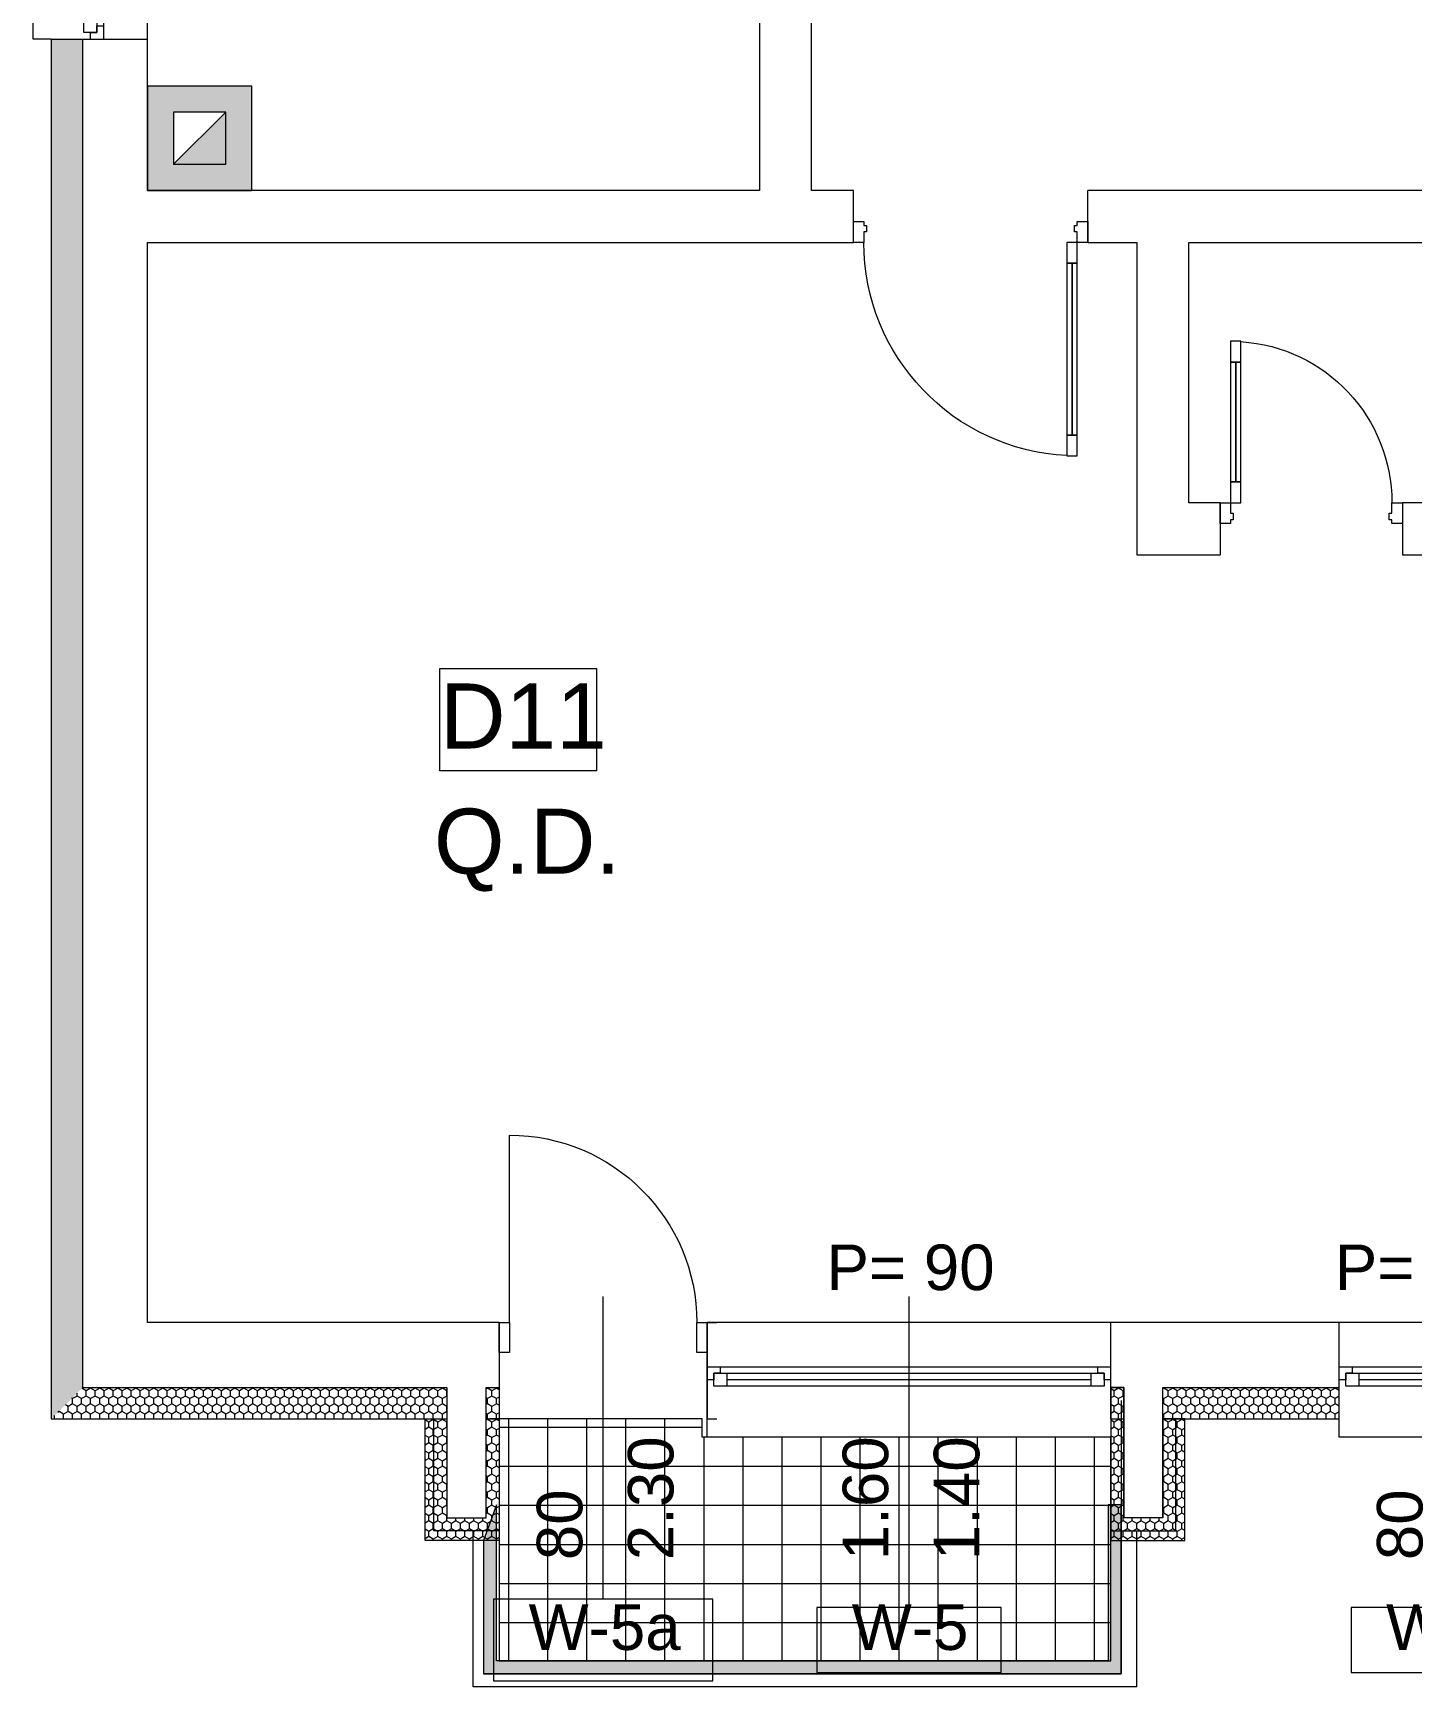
# Model space of a CAD drawing. Header units: feet. Extents: x 2791058 to 2855058, y -67651 to -26651.
# Drawn here: x 2821226 to 2826523, y -56623 to -50268 of the extents above; entities that cross this region are included whole.
import ezdxf
from ezdxf.enums import TextEntityAlignment as Align

# ---------------------------------------------------------------- set-up
doc = ezdxf.new("R2010")
doc.units = ezdxf.units.FT
doc.header["$MEASUREMENT"] = 0
doc.layers.add('0_muret e jashtme', color=7, linetype='Continuous')
for name, color, linetype, lineweight in [('0_muret e jashtme_Pen_No__1', 7, 'Continuous', 0), ('ARCHICAD Door Markers_Pen_No__20', 1, 'Continuous', 0), ('ARCHICAD Door Markers_Pen_No__60', 230, 'Continuous', 0), ('ARCHICAD Doors_Pen_No__1', 7, 'Continuous', 0), ('ARCHICAD Doors_Pen_No__20', 1, 'Continuous', 0), ('ARCHICAD Doors_Pen_No__60', 230, 'Continuous', 0), ('ARCHICAD Window Markers_Pen_No__20', 1, 'Continuous', 0), ('ARCHICAD Windows_Pen_No__20', 1, 'Continuous', 0), ('Shell - Roof_Pen_No__21', 7, 'Continuous', 0), ('Structural - Bearing_Pen_No__1', 7, 'Continuous', 0), ('Text blocks_Pen_No__1', 7, 'Continuous', 0), ('Text blocks_Pen_No__2', 8, 'Continuous', 0)]:
    doc.layers.add(name, color=color, linetype=linetype, lineweight=lineweight)
for name, color, linetype, lineweight, true_color in [('0_muret e jashtme_Pen_No__14', 7, 'Continuous', 0, 0xbd8b17), ('Structural - Bearing_Pen_No__102', 7, 'Continuous', 0, 0xcccccc), ('Structural - Bearing_Pen_No__61', 7, 'Continuous', 0, 0x6a6a6a)]:
    doc.layers.add(name, color=color, linetype=linetype, lineweight=lineweight, true_color=true_color)
doc.styles.add('GENERATED_STYLE_1', font='arial.ttf')
pattern_1 = [(90, (2247653.822, -76474.967), (-34.6410162, 0), [20, -40]), (90, (2247636.502, -76444.967), (-34.6410162, 0), [20, -40]), (150, (2247653.822, -76454.967), (17.320508, 30), [20, -40]), (150, (2247619.18, -76454.967), (17.320508, 30), [20, -40]), (210, (2247653.822, -76474.967), (-17.320508, 30), [20, -40]), (210, (2247619.18, -76474.967), (-17.320508, 30), [20, -40])]

# ---------------------------------------------------------------- blocks, each defined once
blk = doc.blocks.new('Storefront 22_2')
at = {"layer": 'ARCHICAD Doors_Pen_No__60', "color": 230, "linetype": 'Continuous', "lineweight": 0}
for p, q in [((420, 840), (420, 920)), ((420, 920), (460, 920)), ((460, 920), (460, 840)), ((420, 840), (440, 840)), ((420, 80), (420, 840)), ((460, 840), (420, 840)), ((440, 840), (460, 840)), ((440, 80), (440, 840)), ((440, 840), (440, 80)), ((440, 840), (440, 80)), ((460, 840), (460, 80)), ((440, 80), (420, 80)), ((420, 0), (420, 80)), ((420, 80), (460, 80)), ((460, 80), (440, 80)), ((460, 80), (460, 0)), ((-500, 0), (-500, -80)), ((-460, 0), (-500, 0)), ((-500, 0), (-500, -80)), ((-500, 0), (-500, -80)), ((-460, -40), (-460, 0)), ((460, 0), (420, 0)), ((460, 0), (460, -40)), ((500, 0), (460, 0)), ((500, -80), (500, 0)), ((500, 0), (500, -80)), ((500, 0), (500, -80)), ((-450, -40), (-460, -40)), ((-450, -65.4), (-450, -40)), ((460, -40), (450, -40)), ((450, -40), (450, -65.4)), ((-500, -80), (-460, -80)), ((-500, -80), (-500, -250)), ((-460, -80), (-460, -65.4)), ((-460, -65.4), (-450, -65.4)), ((450, -65.4), (460, -65.4)), ((460, -65.4), (460, -80)), ((460, -80), (500, -80)), ((500, -80), (500, -250))]:
    blk.add_line(p, q, dxfattribs=at)
blk.add_arc((460, 0), 920, 92.49191, 180, dxfattribs=at)
blk = doc.blocks.new('D Marker 22_2')
at = {"layer": 'ARCHICAD Door Markers_Pen_No__60', "color": 230, "linetype": 'Continuous', "lineweight": 0}
for p, q in [((327.2, 1157.1), (-327.2, 1157.1)), ((-327.2, 1157.1), (-327.2, 842.9)), ((327.2, 842.9), (327.2, 1157.1)), ((-327.2, 842.9), (327.2, 842.9)), ((0, 842.9), (0, -550))]:
    blk.add_line(p, q, dxfattribs=at)
at = {"layer": 'ARCHICAD Door Markers_Pen_No__60', "color": 230, "lineweight": 0, "style": 'GENERATED_STYLE_1'}
blk.add_attdef('AC_MarkerText_1', text='', height=175, dxfattribs=at).set_placement((-192.8, 912.5), align=Align.BOTTOM_LEFT)
for tag, p in [('AC_MarkerText_3', (-322.5, 657.1)), ('A', (27.5, 657.1))]:
    blk.add_attdef(tag, text='', height=175, rotation=270, dxfattribs=at).set_placement(p, align=Align.BOTTOM_LEFT)
blk = doc.blocks.new('Wall_21', base_point=(2827666.5, -54272.7))
at = {"layer": '0_muret e jashtme_Pen_No__1', "color": 7, "linetype": 'Continuous', "lineweight": 0}
for p, q in [((2827666.5, -49295.7), (2827746.5, -49295.7)), ((2827746.5, -49295.7), (2827916.5, -49295.7)), ((2827666.5, -50295.7), (2827746.5, -50295.7)), ((2827746.5, -50295.7), (2827916.5, -50295.7))]:
    blk.add_line(p, q, dxfattribs=at)
at = {"layer": '0_muret e jashtme_Pen_No__1', "color": 7, "linetype": 'Continuous', "lineweight": 0, "flags": 128}
for points in [[(2827666.5, -48972.7), (2827666.5, -49295.7)], [(2827916.5, -49295.7), (2827916.5, -48972.7)], [(2827666.5, -50295.7), (2827666.5, -50872.7)], [(2827916.5, -54272.7), (2827916.5, -50295.7)], [(2827666.5, -51072.7), (2827666.5, -52072.7)], [(2827666.5, -52272.7), (2827666.5, -54272.7)]]:
    blk.add_lwpolyline(points, dxfattribs=at)
at = {"layer": 'ARCHICAD Door Markers_Pen_No__60', "color": 230, "linetype": 'Continuous', "lineweight": 0}
ref = blk.add_blockref('D Marker 22_2', (2827666.5, -49795.7), dxfattribs=dict(at, rotation=90))
ref.add_attrib('A', '1.00', dxfattribs={"color": 230, "lineweight": 0, "height": 175, "rotation": 360, "style": 'GENERATED_STYLE_1'}).set_placement((2827066.5, -49711.1), align=Align.BOTTOM_LEFT)
ref.add_attrib('AC_MarkerText_1', 'D-2', dxfattribs={"color": 230, "lineweight": 0, "height": 175, "rotation": 90, "style": 'GENERATED_STYLE_1'}).set_placement((2826814, -49928.5), align=Align.BOTTOM_LEFT)
ref.add_attrib('AC_MarkerText_3', '2.10', dxfattribs={"color": 230, "lineweight": 0, "height": 175, "rotation": 360, "style": 'GENERATED_STYLE_1'}).set_placement((2827066.5, -50061.1), align=Align.BOTTOM_LEFT)
at = {"layer": 'ARCHICAD Doors_Pen_No__60', "color": 230, "linetype": 'Continuous', "lineweight": 0, "zscale": 1000, "rotation": 90}
blk.add_blockref('Storefront 22_2', (2827666.5, -49795.7), dxfattribs=at)
blk = doc.blocks.new('Storefront 22_3')
at = {"layer": 'ARCHICAD Doors_Pen_No__1', "color": 7, "linetype": 'Continuous', "lineweight": 0}
for p, q in [((370, 740), (370, 820)), ((370, 820), (410, 820)), ((410, 820), (410, 740)), ((370, 740), (390, 740)), ((370, 80), (370, 740)), ((410, 740), (370, 740)), ((390, 740), (410, 740)), ((390, 80), (390, 740)), ((390, 740), (390, 80)), ((390, 740), (390, 80)), ((410, 740), (410, 80)), ((390, 80), (370, 80)), ((370, 0), (370, 80)), ((370, 80), (410, 80)), ((410, 80), (390, 80)), ((410, 80), (410, 0)), ((-450, 0), (-450, -80)), ((-410, 0), (-450, 0)), ((-450, 0), (-450, -80)), ((-450, 0), (-450, -80)), ((-410, -40), (-410, 0)), ((410, 0), (370, 0)), ((410, 0), (410, -40)), ((450, 0), (410, 0)), ((450, -80), (450, 0)), ((450, 0), (450, -80)), ((450, 0), (450, -80)), ((-400, -40), (-410, -40)), ((-400, -65.4), (-400, -40)), ((410, -40), (400, -40)), ((400, -40), (400, -65.4)), ((-450, -80), (-410, -80)), ((-450, -80), (-450, -200)), ((-410, -80), (-410, -65.4)), ((-410, -65.4), (-400, -65.4)), ((400, -65.4), (410, -65.4)), ((410, -65.4), (410, -80)), ((410, -80), (450, -80)), ((450, -80), (450, -200))]:
    blk.add_line(p, q, dxfattribs=at)
blk.add_arc((410, 0), 820, 92.79603, 180, dxfattribs=at)
blk = doc.blocks.new('Wall_29', base_point=(2824216.5, -48722.7))
at = {"layer": '0_muret e jashtme_Pen_No__1', "color": 7, "linetype": 'Continuous', "lineweight": 0}
for p, q in [((2824016.5, -49310.4), (2824096.5, -49310.4)), ((2824096.5, -49310.4), (2824216.5, -49310.4)), ((2824016.5, -50210.4), (2824096.5, -50210.4)), ((2824096.5, -50210.4), (2824216.5, -50210.4))]:
    blk.add_line(p, q, dxfattribs=at)
at = {"layer": '0_muret e jashtme_Pen_No__1', "color": 7, "linetype": 'Continuous', "lineweight": 0, "flags": 128}
for points in [[(2824016.5, -48972.7), (2824016.5, -49310.4)], [(2824216.5, -49310.4), (2824216.5, -48972.7)], [(2824016.5, -50210.4), (2824016.5, -50872.7)], [(2824216.5, -50872.7), (2824216.5, -50210.4)]]:
    blk.add_lwpolyline(points, dxfattribs=at)
at = {"layer": 'ARCHICAD Doors_Pen_No__1', "color": 7, "linetype": 'Continuous', "lineweight": 0, "zscale": 1000, "rotation": 90}
blk.add_blockref('Storefront 22_3', (2824016.5, -49760.4), dxfattribs=at)
blk = doc.blocks.new('Wall_30', base_point=(2821666.5, -50872.7))
at = {"layer": '0_muret e jashtme_Pen_No__1', "color": 7, "linetype": 'Continuous', "lineweight": 0}
for p, q in [((2824377.8, -50992.7), (2824377.8, -50872.7)), ((2825277.8, -50992.7), (2825277.8, -50872.7)), ((2824377.8, -51072.7), (2824377.8, -50992.7)), ((2825277.8, -51072.7), (2825277.8, -50992.7))]:
    blk.add_line(p, q, dxfattribs=at)
at = {"layer": '0_muret e jashtme_Pen_No__1', "color": 7, "linetype": 'Continuous', "lineweight": 0, "flags": 128}
for points in [[(2824016.5, -50872.7), (2821666.5, -50872.7)], [(2824377.8, -50872.7), (2824216.5, -50872.7)], [(2827666.5, -50872.7), (2825277.8, -50872.7)], [(2821666.5, -51072.7), (2824377.8, -51072.7)], [(2825277.8, -51072.7), (2825466.5, -51072.7)], [(2825666.5, -51072.7), (2827666.5, -51072.7)]]:
    blk.add_lwpolyline(points, dxfattribs=at)
at = {"layer": 'ARCHICAD Doors_Pen_No__1', "color": 7, "linetype": 'Continuous', "lineweight": 0, "xscale": -1, "zscale": 1000, "rotation": 180}
blk.add_blockref('Storefront 22_3', (2824827.8, -51072.7), dxfattribs=at)
blk = doc.blocks.new('Wall_31', base_point=(2825666.5, -50872.7))
at = {"layer": '0_muret e jashtme_Pen_No__1', "color": 7, "linetype": 'Continuous', "lineweight": 0, "flags": 128}
for points in [[(2825466.5, -51072.7), (2825466.5, -52272.7)], [(2825666.5, -52072.7), (2825666.5, -51072.7)]]:
    blk.add_lwpolyline(points, dxfattribs=at)
blk = doc.blocks.new('Storefront 22_4')
at = {"layer": 'ARCHICAD Doors_Pen_No__1', "color": 7, "linetype": 'Continuous', "lineweight": 0}
for p, q in [((270, 540), (270, 620)), ((270, 620), (310, 620)), ((310, 620), (310, 540)), ((270, 540), (290, 540)), ((270, 80), (270, 540)), ((310, 540), (270, 540)), ((290, 540), (310, 540)), ((290, 80), (290, 540)), ((290, 540), (290, 80)), ((290, 540), (290, 80)), ((310, 540), (310, 80)), ((290, 80), (270, 80)), ((270, 0), (270, 80)), ((270, 80), (310, 80)), ((310, 80), (290, 80)), ((310, 80), (310, 0)), ((-350, 0), (-350, -80)), ((-310, 0), (-350, 0)), ((-350, 0), (-350, -80)), ((-350, 0), (-350, -80)), ((-310, -40), (-310, 0)), ((310, 0), (270, 0)), ((310, 0), (310, -40)), ((350, 0), (310, 0)), ((350, -80), (350, 0)), ((350, 0), (350, -80)), ((350, 0), (350, -80)), ((-300, -40), (-310, -40)), ((-300, -65.4), (-300, -40)), ((310, -40), (300, -40)), ((300, -40), (300, -65.4)), ((-350, -80), (-310, -80)), ((-350, -80), (-350, -200)), ((-310, -80), (-310, -65.4)), ((-310, -65.4), (-300, -65.4)), ((300, -65.4), (310, -65.4)), ((310, -65.4), (310, -80)), ((310, -80), (350, -80)), ((350, -80), (350, -200))]:
    blk.add_line(p, q, dxfattribs=at)
blk.add_arc((310, 0), 620, 93.69907, 180, dxfattribs=at)
blk = doc.blocks.new('Wall_32', base_point=(2825666.5, -52072.7))
at = {"layer": '0_muret e jashtme_Pen_No__1', "color": 7, "linetype": 'Continuous', "lineweight": 0}
for p, q in [((2825786.6, -52072.7), (2825786.6, -52152.7)), ((2826486.6, -52072.7), (2826486.6, -52152.7)), ((2825786.6, -52152.7), (2825786.6, -52272.7)), ((2826486.6, -52152.7), (2826486.6, -52272.7))]:
    blk.add_line(p, q, dxfattribs=at)
at = {"layer": '0_muret e jashtme_Pen_No__1', "color": 7, "linetype": 'Continuous', "lineweight": 0, "flags": 128}
for points in [[(2825786.6, -52072.7), (2825666.5, -52072.7)], [(2827666.5, -52072.7), (2826486.6, -52072.7)], [(2825466.5, -52272.7), (2825786.6, -52272.7)], [(2826486.6, -52272.7), (2827666.5, -52272.7)]]:
    blk.add_lwpolyline(points, dxfattribs=at)
at = {"layer": 'ARCHICAD Doors_Pen_No__1', "color": 7, "linetype": 'Continuous', "lineweight": 0, "xscale": -1, "zscale": 1000}
blk.add_blockref('Storefront 22_4', (2826136.6, -52072.7), dxfattribs=at)
blk = doc.blocks.new('Wall_56', base_point=(2825416.5, -55172.7))
at = {"layer": '0_muret e jashtme_Pen_No__1', "color": 7, "linetype": 'Continuous', "lineweight": 0}
for p, q in [((2825416.5, -55422.7), (2825416.5, -55542.7)), ((2825566.5, -55542.7), (2825566.5, -55422.7))]:
    blk.add_line(p, q, dxfattribs=at)
at = {"layer": '0_muret e jashtme_Pen_No__1', "color": 7, "linetype": 'Continuous', "lineweight": 0, "flags": 128}
for points in [[(2825416.5, -55542.7), (2825416.5, -55922.7)], [(2825566.5, -55922.7), (2825566.5, -55542.7)], [(2825566.5, -55922.7), (2825416.5, -55922.7)]]:
    blk.add_lwpolyline(points, dxfattribs=at)
blk = doc.blocks.new('Wall_57', base_point=(2822966.5, -55172.7))
at = {"layer": '0_muret e jashtme_Pen_No__1', "color": 7, "linetype": 'Continuous', "lineweight": 0}
for p, q in [((2822816.5, -55422.7), (2822816.5, -55542.7)), ((2822966.5, -55542.7), (2822966.5, -55422.7))]:
    blk.add_line(p, q, dxfattribs=at)
at = {"layer": '0_muret e jashtme_Pen_No__1', "color": 7, "linetype": 'Continuous', "lineweight": 0, "flags": 128}
for points in [[(2822816.5, -55542.7), (2822816.5, -55922.7)], [(2822966.5, -55922.7), (2822966.5, -55542.7)], [(2822816.5, -55922.7), (2822966.5, -55922.7)]]:
    blk.add_lwpolyline(points, dxfattribs=at)
blk = doc.blocks.new('Window 22')
at = {"layer": 'ARCHICAD Windows_Pen_No__20', "color": 1, "linetype": 'Continuous', "lineweight": 0}
for p, q in [((-400, 150), (-400, 220)), ((-400, 220), (400, 220)), ((400, 220), (400, 150)), ((-400, 150), (-400, 30)), ((400, 150), (400, 30)), ((-400, 30), (-400, 0)), ((-400, 0), (-375, 0)), ((-400, 0), (-400, -50)), ((-400, 0), (-400, -50)), ((-375, 25), (-325, 25)), ((-375, -25), (-375, 25)), ((-375, 0), (-375, -25)), ((-325, 25), (325, 25)), ((-325, 25), (-325, -25)), ((-325, 25), (325, 25)), ((-325, 0), (325, 0)), ((325, -25), (325, 25)), ((325, 25), (375, 25)), ((375, 25), (375, -25)), ((375, -25), (375, 0)), ((375, 0), (400, 0)), ((400, 30), (400, 0)), ((400, 0), (400, -50)), ((400, 0), (400, -50)), ((-350, -50), (-400, -50)), ((-400, -50), (-400, -220)), ((-375, -25), (-350, -25)), ((-325, -25), (-375, -25)), ((-350, -25), (-350, -50)), ((350, -50), (-350, -50)), ((325, -25), (-325, -25)), ((375, -25), (325, -25)), ((350, -50), (350, -25)), ((350, -25), (375, -25)), ((400, -50), (350, -50)), ((400, -50), (400, -220)), ((-400, -220), (400, -220))]:
    blk.add_line(p, q, dxfattribs=at)
blk = doc.blocks.new('W Marker 22')
at = {"layer": 'ARCHICAD Window Markers_Pen_No__20', "color": 1, "linetype": 'Continuous', "lineweight": 0}
for p, q in [((354.4, 975), (-354.4, 975)), ((-354.4, 975), (-354.4, 725)), ((354.4, 725), (354.4, 975)), ((-354.4, 725), (354.4, 725)), ((0, 725), (0, -470))]:
    blk.add_line(p, q, dxfattribs=at)
at = {"layer": 'ARCHICAD Window Markers_Pen_No__20', "color": 1, "lineweight": 0, "style": 'GENERATED_STYLE_1'}
for tag, rotation, p in [('AC_MarkerText_1', 180, (220, 1054.6)), ('AC_MarkerText_2_0', 270, (-322.5, 657.1)), ('AC_MarkerText_2_1', 270, (27.5, 657.1)), ('AC_MarkerText_4', 180, (416.8, -328))]:
    blk.add_attdef(tag, text='', height=175, rotation=rotation, dxfattribs=at).set_placement(p, align=Align.BOTTOM_LEFT)
blk = doc.blocks.new('Window 22_4')
at = {"layer": 'ARCHICAD Windows_Pen_No__20', "color": 1, "linetype": 'Continuous', "lineweight": 0}
for p, q in [((-775, 150), (-775, 220)), ((-775, 220), (775, 220)), ((775, 220), (775, 150)), ((-775, 150), (-775, 30)), ((775, 150), (775, 30)), ((-775, 30), (-775, 0)), ((-775, 0), (-750, 0)), ((-775, 0), (-775, -50)), ((-775, 0), (-775, -50)), ((-750, 25), (-700, 25)), ((-750, -25), (-750, 25)), ((-750, 0), (-750, -25)), ((-700, 25), (700, 25)), ((-700, 25), (-700, -25)), ((-700, 25), (700, 25)), ((-700, 0), (700, 0)), ((700, -25), (700, 25)), ((700, 25), (750, 25)), ((750, 25), (750, -25)), ((750, -25), (750, 0)), ((750, 0), (775, 0)), ((775, 30), (775, 0)), ((775, 0), (775, -50)), ((775, 0), (775, -50)), ((-725, -50), (-775, -50)), ((-775, -50), (-775, -220)), ((-750, -25), (-725, -25)), ((-700, -25), (-750, -25)), ((-725, -25), (-725, -50)), ((725, -50), (-725, -50)), ((700, -25), (-700, -25)), ((750, -25), (700, -25)), ((725, -50), (725, -25)), ((725, -25), (750, -25)), ((775, -50), (725, -50)), ((775, -50), (775, -220)), ((-775, -220), (775, -220))]:
    blk.add_line(p, q, dxfattribs=at)
blk = doc.blocks.new('Door 22')
at = {"layer": 'ARCHICAD Doors_Pen_No__20', "color": 1, "linetype": 'Continuous', "lineweight": 0}
for p, q in [((360, 0), (360, 720)), ((-400, 0), (-437, 0)), ((-400, 0), (-437, 0)), ((-360, 0), (-400, 0)), ((-400, 0), (-400, -115)), ((-400, 0), (-400, -115)), ((-400, 0), (-400, -115)), ((-360, -115), (-360, 0)), ((400, 0), (360, 0)), ((360, 0), (360, -115)), ((400, -115), (400, 0)), ((400, 0), (400, -115)), ((400, 0), (400, -115)), ((400, 0), (437, 0)), ((400, 0), (437, 0)), ((-400, -115), (-360, -115)), ((-400, -115), (-400, -250)), ((-400, -115), (-400, -250)), ((360, -115), (400, -115)), ((400, -115), (400, -250)), ((400, -115), (400, -250)), ((-400, -250), (-400, -370)), ((-400, -250), (-400, -370)), ((400, -250), (400, -370)), ((400, -250), (400, -370)), ((-400, -370), (-437, -370)), ((-400, -370), (-437, -370)), ((400, -370), (437, -370)), ((400, -370), (437, -370))]:
    blk.add_line(p, q, dxfattribs=at)
blk.add_arc((360, 0), 720, 90, 180, dxfattribs=at)
blk = doc.blocks.new('D Marker 22_4')
at = {"layer": 'ARCHICAD Door Markers_Pen_No__20', "color": 1, "linetype": 'Continuous', "lineweight": 0}
for p, q in [((420.8, 1007.1), (-420.8, 1007.1)), ((-420.8, 1007.1), (-420.8, 692.9)), ((420.8, 692.9), (420.8, 1007.1)), ((-420.8, 692.9), (420.8, 692.9)), ((0, 692.9), (0, -470))]:
    blk.add_line(p, q, dxfattribs=at)
at = {"layer": 'ARCHICAD Door Markers_Pen_No__20', "color": 1, "lineweight": 0, "style": 'GENERATED_STYLE_1'}
for tag, rotation, p in [('AC_MarkerText_1', 180, (286.4, 1054.6)), ('AC_MarkerText_3', 270, (-322.5, 657)), ('AC_MarkerText_2', 270, (27.5, 657.1))]:
    blk.add_attdef(tag, text='', height=175, rotation=rotation, dxfattribs=at).set_placement(p, align=Align.BOTTOM_LEFT)

msp = doc.modelspace()

# ---------------------------------------------------------------- hatches: boundary and pattern name
at = {"layer": '0_muret e jashtme_Pen_No__14', "linetype": 'Continuous', "lineweight": 0, "true_color": 0xbd8b17}
h = msp.add_hatch(dxfattribs=at)
h.set_pattern_fill('STYROFOAM_SM_INSULATION', color=42, style=0, pattern_type=2)
h.set_pattern_definition([(90, (2247653.822, -76424.967), (-34.6410162, 0), [20, -40]), (90, (2247636.502, -76394.967), (-34.6410162, 0), [20, -40]), (150, (2247653.822, -76404.967), (17.320508, 30), [20, -40]), (150, (2247619.18, -76404.967), (17.320508, 30), [20, -40]), (210, (2247653.822, -76424.967), (-17.320508, 30), [20, -40]), (210, (2247619.18, -76424.967), (-17.320508, 30), [20, -40])])
h.paths.add_polyline_path([(2821296.457, -55592.699), (2821416.457, -55472.699), (2821416.457, -50291.228), (2821296.457, -50291.228)])
h = msp.add_hatch(dxfattribs=at)
h.set_pattern_fill('STYROFOAM_SM_INSULATION', color=42, style=0, pattern_type=2)
h.set_pattern_definition(pattern_1)
h.paths.add_polyline_path([(2822816.457, -55472.699), (2821416.457, -55472.699), (2821296.457, -55592.699), (2822816.457, -55592.699)])
h = msp.add_hatch(dxfattribs=at)
h.set_pattern_fill('STYROFOAM_SM_INSULATION', color=42, style=0, pattern_type=2)
h.set_pattern_definition(pattern_1)
h.paths.add_polyline_path([(2822816.457, -55592.699), (2822816.457, -55972.699), (2822966.457, -55972.699), (2822966.457, -55472.699), (2823016.457, -55472.699), (2823016.457, -56059.853), (2822732.229, -56059.853), (2822732.229, -55592.699)])
h = msp.add_hatch(dxfattribs=at)
h.set_pattern_fill('STYROFOAM_SM_INSULATION', color=42, style=0, pattern_type=2)
h.set_pattern_definition(pattern_1)
h.paths.add_polyline_path([(2822816.457, -55592.699), (2822816.457, -55972.699), (2822966.457, -55972.699), (2822966.457, -55472.699), (2823016.457, -55472.699), (2823016.457, -56022.699), (2822766.457, -56022.699), (2822766.457, -55592.699)])
h = msp.add_hatch(dxfattribs=at)
h.set_pattern_fill('STYROFOAM_SM_INSULATION', color=42, style=0, pattern_type=2)
h.set_pattern_definition(pattern_1)
h.paths.add_polyline_path([(2822966.457, -55472.699), (2822966.457, -55592.699), (2823016.457, -55592.699), (2823016.457, -55472.699)])
h = msp.add_hatch(dxfattribs=at)
h.set_pattern_fill('STYROFOAM_SM_INSULATION', color=42, style=0, pattern_type=2)
h.set_pattern_definition(pattern_1)
h.paths.add_polyline_path([(2825566.457, -55592.699), (2825566.457, -55972.699), (2825416.457, -55972.699), (2825416.457, -55472.699), (2825366.457, -55472.699), (2825366.457, -56022.699), (2825616.457, -56022.699), (2825616.457, -55592.699)])
h = msp.add_hatch(dxfattribs=at)
h.set_pattern_fill('STYROFOAM_SM_INSULATION', color=42, style=0, pattern_type=2)
h.set_pattern_definition(pattern_1)
h.paths.add_polyline_path([(2825566.457, -55592.699), (2825566.457, -55972.699), (2825416.457, -55972.699), (2825416.457, -55472.699), (2825366.457, -55472.699), (2825366.457, -56059.853), (2825650.685, -56059.853), (2825650.685, -55592.699)])
h = msp.add_hatch(dxfattribs=at)
h.set_pattern_fill('STYROFOAM_SM_INSULATION', color=42, style=0, pattern_type=2)
h.set_pattern_definition(pattern_1)
h.paths.add_polyline_path([(2825366.457, -55472.699), (2825366.457, -55592.699), (2825416.457, -55592.699), (2825416.457, -55472.699)])
h = msp.add_hatch(dxfattribs=at)
h.set_pattern_fill('STYROFOAM_SM_INSULATION', color=42, style=0, pattern_type=2)
h.set_pattern_definition(pattern_1)
h.paths.add_polyline_path([(2826244.099, -55472.699), (2825566.457, -55472.699), (2825566.457, -55592.699), (2826244.099, -55592.699)])
at = {"layer": 'Structural - Bearing_Pen_No__1', "linetype": 'Continuous', "lineweight": 0}
h = msp.add_hatch(color=9, dxfattribs=at)
h.paths.add_polyline_path([(2822066.457, -50472.699), (2821666.457, -50472.699), (2821666.457, -50872.699), (2822066.457, -50872.699)])
h.paths.add_polyline_path([(2821766.457, -50772.699), (2821966.457, -50772.699), (2821966.457, -50572.699), (2821766.457, -50572.699)], flags=0)
msp.add_hatch(color=8, dxfattribs=at).paths.add_polyline_path([(2821766.457, -50772.699), (2821966.457, -50772.699), (2821966.457, -50572.699)])
at = {"layer": 'Structural - Bearing_Pen_No__102', "linetype": 'Continuous', "lineweight": 0, "true_color": 0xcccccc}
h = msp.add_hatch(dxfattribs=at)
h.set_pattern_fill('GRID_15X15', color=254, style=0, pattern_type=2)
h.set_pattern_definition([(0, (2247653.82, -76474.97), (0, 150), []), (90, (2247653.82, -76474.97), (-150, 0), [])])
h.paths.add_polyline_path([(2823016.457, -56522.699), (2825366.457, -56522.699), (2825366.457, -55922.699), (2825366.457, -55662.699), (2823796.457, -55662.699), (2823796.457, -55592.699), (2823016.457, -55592.699), (2823016.457, -56022.699)])
at = {"layer": 'Structural - Bearing_Pen_No__61', "linetype": 'Continuous', "lineweight": 0, "true_color": 0x6a6a6a}
msp.add_hatch(color=251, dxfattribs=at).paths.add_polyline_path([(2825407.011, -56572.699), (2825407.011, -55922.699), (2825357.011, -55922.699), (2825357.011, -56522.699), (2823007.011, -56522.699), (2823007.011, -55922.699), (2822957.349, -56059.853), (2822957.349, -56572.699)])

# ---------------------------------------------------------------- linework, layer by layer
at = {"layer": '0_muret e jashtme_Pen_No__1', "color": 7, "linetype": 'Continuous', "lineweight": 0}
for p, q in [((2821296.457, -50291.229), (2821416.457, -50291.229)), ((2821416.457, -50291.228), (2821416.457, -55476.978)), ((2821416.457, -50291.229), (2821446.457, -50291.229)), ((2821446.457, -50291.229), (2821496.457, -50291.229)), ((2821496.457, -50291.229), (2821666.457, -50291.229)), ((2823016.457, -55222.699), (2822979.457, -55222.699)), ((2823016.457, -55222.699), (2823016.457, -55337.699)), ((2825366.457, -55392.699), (2825366.457, -55222.699)), ((2826244.099, -55392.699), (2826244.099, -55222.699)), ((2823016.457, -55337.699), (2823016.457, -55472.699)), ((2825366.457, -55442.699), (2825366.457, -55392.699)), ((2826244.099, -55442.699), (2826244.099, -55392.699)), ((2821416.457, -55472.699), (2822816.457, -55472.699)), ((2822816.457, -55472.699), (2822816.457, -55592.699)), ((2822966.457, -55592.699), (2822966.457, -55472.699)), ((2822966.457, -55472.699), (2823016.457, -55472.699)), ((2823016.457, -55472.699), (2823016.457, -55592.699)), ((2825366.457, -55472.699), (2825366.457, -55442.699)), ((2825366.457, -55472.699), (2825416.457, -55472.699)), ((2825366.457, -55592.699), (2825366.457, -55472.699)), ((2825416.457, -55472.699), (2825416.457, -55592.699)), ((2825566.457, -55592.699), (2825566.457, -55472.699)), ((2825566.457, -55472.699), (2826244.099, -55472.699)), ((2826244.099, -55472.699), (2826244.099, -55442.699)), ((2826244.099, -55592.699), (2826244.099, -55472.699)), ((2823016.457, -55592.699), (2822979.457, -55592.699))]:
    msp.add_line(p, q, dxfattribs=at)
at = {"layer": '0_muret e jashtme_Pen_No__1', "color": 7, "linetype": 'Continuous', "lineweight": 0, "flags": 128}
for points in [[(2821296.457, -50291.228), (2821296.457, -55592.699)], [(2821666.457, -50872.699), (2821666.457, -50291.228)], [(2821666.457, -55222.699), (2821666.457, -51072.699)], [(2823016.457, -55222.699), (2821666.457, -55222.699)], [(2826244.099, -55222.699), (2825366.457, -55222.699)], [(2821296.457, -55592.699), (2822816.457, -55592.699)], [(2822966.457, -55592.699), (2823016.457, -55592.699)], [(2825366.457, -55592.699), (2825416.457, -55592.699)], [(2825566.457, -55592.699), (2826244.099, -55592.699)]]:
    msp.add_lwpolyline(points, dxfattribs=at)
for points in [[(2822816.457, -55592.699), (2822816.457, -55972.699), (2822966.457, -55972.699), (2822966.457, -55472.699), (2823016.457, -55472.699), (2823016.457, -56059.853), (2822732.229, -56059.853), (2822732.229, -55592.699)], [(2822816.457, -55592.699), (2822816.457, -55972.699), (2822966.457, -55972.699), (2822966.457, -55472.699), (2823016.457, -55472.699), (2823016.457, -56022.699), (2822766.457, -56022.699), (2822766.457, -55592.699)], [(2825566.457, -55592.699), (2825566.457, -55972.699), (2825416.457, -55972.699), (2825416.457, -55472.699), (2825366.457, -55472.699), (2825366.457, -56022.699), (2825616.457, -56022.699), (2825616.457, -55592.699)], [(2825566.457, -55592.699), (2825566.457, -55972.699), (2825416.457, -55972.699), (2825416.457, -55472.699), (2825366.457, -55472.699), (2825366.457, -56059.853), (2825650.685, -56059.853), (2825650.685, -55592.699)]]:
    msp.add_lwpolyline(points, close=True, dxfattribs=at)
at = {"layer": 'Shell - Roof_Pen_No__21', "color": 7, "linetype": 'Continuous', "lineweight": 0}
for p, q in [((2825407.011, -55522.699), (2825407.011, -56572.699)), ((2822916.457, -56622.699), (2822916.457, -56022.699)), ((2825466.457, -56622.699), (2825466.457, -56022.699)), ((2825407.011, -56572.699), (2822957.011, -56572.699)), ((2825466.457, -56622.699), (2822916.457, -56622.699))]:
    msp.add_line(p, q, dxfattribs=at)
at = {"layer": 'Structural - Bearing_Pen_No__1', "color": 7, "linetype": 'Continuous', "lineweight": 0, "flags": 128}
for points in [[(2822066.457, -50472.699), (2821666.457, -50472.699), (2821666.457, -50872.699), (2822066.457, -50872.699)], [(2821766.457, -50772.699), (2821966.457, -50772.699), (2821966.457, -50572.699), (2821766.457, -50572.699)], [(2821766.457, -50772.699), (2821966.457, -50772.699), (2821966.457, -50572.699)], [(2823016.457, -56522.699), (2825366.457, -56522.699), (2825366.457, -55922.699), (2825366.457, -55662.699), (2823796.457, -55662.699), (2823796.457, -55592.699), (2823016.457, -55592.699), (2823016.457, -56022.699)], [(2825407.011, -56572.699), (2825407.011, -55922.699), (2825357.011, -55922.699), (2825357.011, -56522.699), (2823007.011, -56522.699), (2823007.011, -55922.699), (2822957.349, -56059.853), (2822957.349, -56572.699)]]:
    msp.add_lwpolyline(points, close=True, dxfattribs=at)
at = {"layer": 'Text blocks_Pen_No__2', "color": 8, "linetype": 'Continuous', "lineweight": 0, "flags": 128}
msp.add_lwpolyline([(2822789.347, -52710.066), (2823390.493, -52710.066), (2823390.493, -53102.924), (2822789.347, -53102.924)], close=True, dxfattribs=at)

# ---------------------------------------------------------------- block references
at = {"layer": '0_muret e jashtme', "color": 7, "lineweight": 0}
for name, p in [('Wall_29', (2824216.457, -48722.699)), ('Wall_21', (2827666.457, -54272.699)), ('Wall_30', (2821666.457, -50872.699)), ('Wall_31', (2825666.457, -50872.699)), ('Wall_32', (2825666.457, -52072.699)), ('Wall_57', (2822966.457, -55222.699)), ('Wall_56', (2825416.457, -55222.699))]:
    msp.add_blockref(name, p, dxfattribs=at)
at = {"layer": 'ARCHICAD Door Markers_Pen_No__20', "color": 1, "lineweight": 0}
ref = msp.add_blockref('D Marker 22_4', (2823416.457, -55592.699), dxfattribs=dict(at, rotation=180))
ref.add_attrib('AC_MarkerText_1', 'W-5a', dxfattribs={"color": 1, "lineweight": 0, "height": 175, "style": 'GENERATED_STYLE_1'}).set_placement((2823130.056, -56533.078), align=Align.BOTTOM_LEFT)
ref.add_attrib('AC_MarkerText_2', '80', dxfattribs={"color": 1, "lineweight": 0, "height": 175, "rotation": 90, "style": 'GENERATED_STYLE_1'}).set_placement((2823388.957, -56135.578), align=Align.BOTTOM_LEFT)
ref.add_attrib('AC_MarkerText_3', '2.30', dxfattribs={"color": 1, "lineweight": 0, "height": 175, "rotation": 90, "style": 'GENERATED_STYLE_1'}).set_placement((2823738.957, -56135.698), align=Align.BOTTOM_LEFT)
at = {"layer": 'ARCHICAD Doors_Pen_No__20', "color": 1, "linetype": 'Continuous', "lineweight": 0, "xscale": -1, "zscale": 1000}
msp.add_blockref('Door 22', (2823416.457, -55222.699), dxfattribs=at)
at = {"layer": 'ARCHICAD Window Markers_Pen_No__20', "color": 1, "lineweight": 0}
ref = msp.add_blockref('W Marker 22', (2824591.457, -55592.699), dxfattribs=dict(at, rotation=180))
ref.add_attrib('AC_MarkerText_1', 'W-5', dxfattribs={"color": 1, "lineweight": 0, "height": 175, "style": 'GENERATED_STYLE_1'}).set_placement((2824371.456, -56533.078), align=Align.BOTTOM_LEFT)
ref.add_attrib('AC_MarkerText_2', '1.60', dxfattribs={"color": 1, "lineweight": 0, "height": 175, "rotation": 90, "style": 'GENERATED_STYLE_1'}).set_placement((2824563.957, -56135.578), align=Align.BOTTOM_LEFT)
ref.add_attrib('AC_MarkerText_3', '1.40', dxfattribs={"color": 1, "lineweight": 0, "height": 175, "rotation": 90, "style": 'GENERATED_STYLE_1'}).set_placement((2824913.957, -56135.578), align=Align.BOTTOM_LEFT)
ref.add_attrib('AC_MarkerText_4', 'P= 90', dxfattribs={"color": 1, "lineweight": 0, "height": 175, "style": 'GENERATED_STYLE_1'}).set_placement((2824274.657, -55150.578), align=Align.BOTTOM_LEFT)
at = {"layer": 'ARCHICAD Window Markers_Pen_No__20', "color": 1, "linetype": 'Continuous', "lineweight": 0}
ref = msp.add_blockref('W Marker 22', (2826644.099, -55592.699), dxfattribs=dict(at, rotation=180))
ref.add_attrib('AC_MarkerText_1', 'W-6', dxfattribs={"color": 1, "lineweight": 0, "height": 175, "style": 'GENERATED_STYLE_1'}).set_placement((2826424.098, -56533.078), align=Align.BOTTOM_LEFT)
ref.add_attrib('AC_MarkerText_2', '80', dxfattribs={"color": 1, "lineweight": 0, "height": 175, "rotation": 90, "style": 'GENERATED_STYLE_1'}).set_placement((2826966.599, -56135.578), align=Align.BOTTOM_LEFT)
ref.add_attrib('AC_MarkerText_2_1', '80', dxfattribs={"color": 1, "lineweight": 0, "height": 175, "rotation": 90, "style": 'GENERATED_STYLE_1'}).set_placement((2826616.599, -56135.578), align=Align.BOTTOM_LEFT)
ref.add_attrib('AC_MarkerText_4', 'P= 1.30', dxfattribs={"color": 1, "lineweight": 0, "height": 175, "style": 'GENERATED_STYLE_1'}).set_placement((2826227.299, -55150.698), align=Align.BOTTOM_LEFT)
at = {"layer": 'ARCHICAD Windows_Pen_No__20', "color": 1, "linetype": 'Continuous', "lineweight": 0, "zscale": 1000}
for name, p, rotation in [('Window 22', (2821446.457, -49891.229), 90), ('Window 22_4', (2824591.457, -55442.699), 180), ('Window 22', (2826644.099, -55442.699), 180)]:
    msp.add_blockref(name, p, dxfattribs=dict(at, rotation=rotation))

# ---------------------------------------------------------------- texts
at = {"layer": 'Text blocks_Pen_No__1', "color": 7, "linetype": 'Continuous', "lineweight": 0, "insert": (2822766.134, -53248.167), "char_height": 250, "attachment_point": 1, "style": 'GENERATED_STYLE_1'}
msp.add_mtext('\\A1;{\\pql;\\fArial|b0|i0|c0|p34;Q.D.}', dxfattribs=at)
at = {"layer": 'Text blocks_Pen_No__2', "color": 8, "linetype": 'Continuous', "lineweight": 0, "insert": (2822789.347, -52767.209), "char_height": 250, "attachment_point": 1, "style": 'GENERATED_STYLE_1'}
msp.add_mtext('\\A1;{\\pql;\\fArial|b0|i0|c0|p34;D1\\fArial|b0|i0|c0|p34;1}', dxfattribs=at)

doc.saveas('drawing.dxf')
